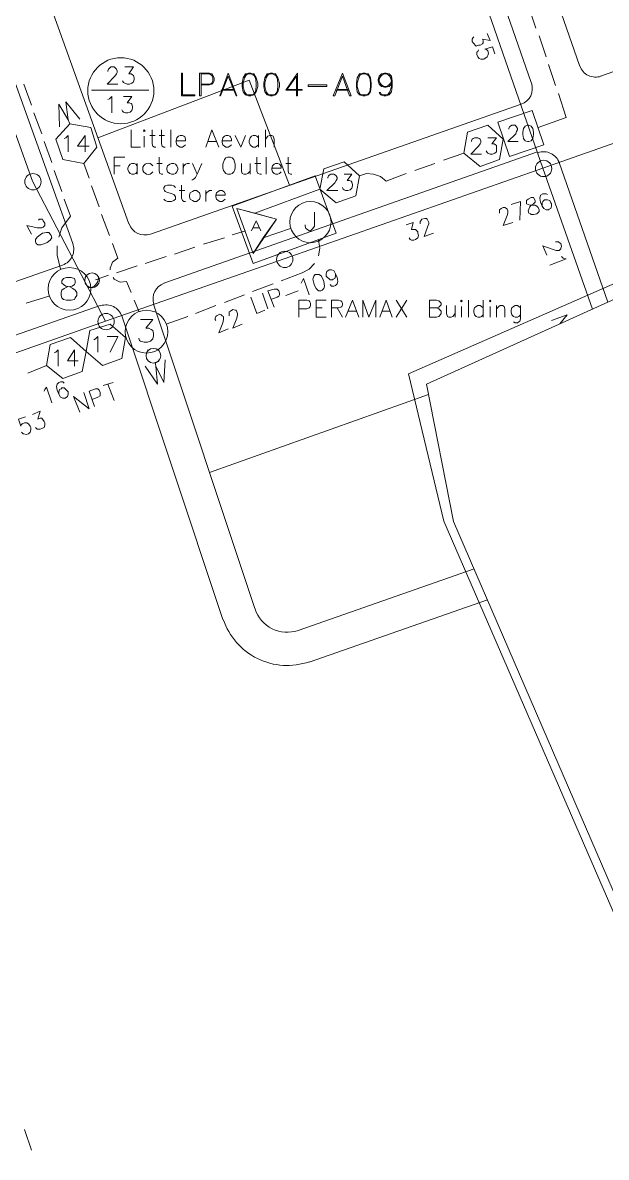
# Model space of a CAD drawing. Header units: millimetres. Extents: x 3.6 to 37.8, y 0.6 to 28.7.
# Drawn here: x 27.96 to 31.09, y 14.52 to 20.6 of the extents above; entities that cross this region are included whole.
import ezdxf

# ---------------------------------------------------------------- set-up
doc = ezdxf.new("R2010")
doc.units = ezdxf.units.MM
for name, color, linetype, true_color in [('PDF_Batangas$Geomap$Actives-Amplifier', 92, 'Continuous', 0x00b800), ('PDF_Batangas$Geomap$Cable-565', 23, 'Continuous', 0xdd8a6e), ('PDF_Batangas$Geomap$LOTS', 254, 'Continuous', 0xdcdcdc), ('PDF_Batangas$Geomap$ROAD', 8, 'Continuous', 0x808080), ('PDF_Batangas$Geomap$SDU', 157, 'Continuous', 0x396472), ('PDF_Batangas$Geomap$Symbols-EndOfLine', 15, 'Continuous', 0x954a4a)]:
    doc.layers.add(name, color=color, linetype=linetype, true_color=true_color)
for name, color, linetype in [('PDF_Batangas$Geomap$BOUNDARY-NODE', 3, 'Continuous'), ('PDF_Batangas$Geomap$Passives-Highleg', 7, 'Continuous'), ('PDF_Batangas$Geomap$Passives-Splt2way', 7, 'Continuous'), ('PDF_Batangas$Geomap$Passives-TapOffs', 7, 'Continuous'), ('PDF_Batangas$Geomap$POLE', 7, 'Continuous'), ('PDF_Batangas$Geomap$STRAND', 7, 'Continuous'), ('PDF_Batangas$Geomap$Symbols-Terminator', 7, 'Continuous'), ('PDF_FRAME-TB', 7, 'Continuous')]:
    doc.layers.add(name, color=color, linetype=linetype)

msp = doc.modelspace()

# ---------------------------------------------------------------- linework, layer by layer
at = {"layer": 'PDF_Batangas$Geomap$Actives-Amplifier', "lineweight": 13}
for points in [[(28.8081, 20.3313), (28.8123, 20.3313), (28.8123, 20.2146), (28.879, 20.2146), (28.879, 20.2104), (28.8081, 20.2104)], [(29.0582, 20.3313), (29.104, 20.2104), (29.0998, 20.2104), (29.0582, 20.3146), (29.0165, 20.2104), (29.0123, 20.2104)], [(29.1665, 20.3313), (29.179, 20.3313), (29.1957, 20.3271), (29.2082, 20.3063), (29.2165, 20.2771), (29.2165, 20.2604), (29.2082, 20.2313), (29.1957, 20.2146), (29.179, 20.2104), (29.1665, 20.2104), (29.1499, 20.2146), (29.1374, 20.2313), (29.1332, 20.2604), (29.1332, 20.2771), (29.1374, 20.3063), (29.1499, 20.3271)], [(29.2832, 20.3313), (29.2957, 20.3313), (29.3124, 20.3271), (29.3249, 20.3063), (29.3332, 20.2771), (29.3332, 20.2604), (29.3249, 20.2313), (29.3124, 20.2146), (29.2957, 20.2104), (29.2832, 20.2104), (29.2665, 20.2146), (29.254, 20.2313), (29.2499, 20.2604), (29.2499, 20.2771), (29.254, 20.3063), (29.2665, 20.3271)], [(29.6708, 20.3313), (29.7166, 20.2104), (29.7083, 20.2104), (29.6708, 20.3146), (29.6291, 20.2104), (29.6208, 20.2104)], [(29.7791, 20.3313), (29.7916, 20.3313), (29.8083, 20.3271), (29.8208, 20.3063), (29.825, 20.2771), (29.825, 20.2604), (29.8208, 20.2313), (29.8083, 20.2146), (29.7916, 20.2104), (29.7791, 20.2104), (29.7625, 20.2146), (29.75, 20.2313), (29.7458, 20.2604), (29.7458, 20.2771), (29.75, 20.3063), (29.7625, 20.3271)], [(29.4874, 20.2604), (29.4874, 20.2688), (29.5874, 20.2688), (29.5874, 20.2604)], [(29.079, 19.6187), (29.5249, 19.7812), (29.6374, 19.4728), (29.1915, 19.3103)], [(29.2457, 19.4478), (29.3916, 19.4978), (29.2457, 19.4478), (29.1915, 19.3644), (29.104, 19.6061), (29.1999, 19.5811), (29.5499, 19.7103), (29.1999, 19.5811), (29.3166, 19.5478)], [(29.104, 19.6061), (29.3166, 19.5478), (29.1915, 19.3644)]]:
    msp.add_lwpolyline(points, close=True, dxfattribs=at)
for points in [[(28.9123, 20.2729), (28.9582, 20.2729), (28.9707, 20.2771), (28.9748, 20.2896), (28.9748, 20.3063), (28.9707, 20.3188), (28.9582, 20.3271), (28.9123, 20.3271), (28.9123, 20.2104), (28.904, 20.2104), (28.904, 20.3313), (28.9582, 20.3313), (28.9707, 20.3271), (28.9748, 20.3188), (28.9832, 20.3063), (28.9832, 20.2896), (28.9748, 20.2771), (28.9707, 20.2729), (28.9582, 20.2688), (28.9123, 20.2688)], [(29.1582, 20.2146), (29.1457, 20.2313), (29.1374, 20.2604), (29.1374, 20.2771), (29.1457, 20.3063), (29.1582, 20.3271)], [(29.1499, 20.3188), (29.1665, 20.3271), (29.179, 20.3271), (29.1957, 20.3188)], [(29.1915, 20.3271), (29.204, 20.3063), (29.2082, 20.2771), (29.2082, 20.2604), (29.204, 20.2313), (29.1915, 20.2146)], [(29.2749, 20.2146), (29.2624, 20.2313), (29.254, 20.2604), (29.254, 20.2771), (29.2624, 20.3063), (29.2749, 20.3271)], [(29.2665, 20.3188), (29.2832, 20.3271), (29.2957, 20.3271), (29.3124, 20.3188)], [(29.3082, 20.3271), (29.3207, 20.3063), (29.3249, 20.2771), (29.3249, 20.2604), (29.3207, 20.2313), (29.3082, 20.2146)], [(29.3707, 20.2438), (29.4541, 20.2438), (29.4541, 20.2396), (29.3666, 20.2396), (29.4291, 20.3313), (29.4291, 20.2104), (29.4249, 20.2104), (29.4249, 20.3146), (29.3707, 20.2396)], [(29.7666, 20.2146), (29.7583, 20.2313), (29.75, 20.2604), (29.75, 20.2771), (29.7583, 20.3063), (29.7666, 20.3271)], [(29.7625, 20.3188), (29.7791, 20.3271), (29.7916, 20.3271), (29.8083, 20.3188)], [(29.8041, 20.3271), (29.8166, 20.3063), (29.8208, 20.2771), (29.8208, 20.2604), (29.8166, 20.2313), (29.8041, 20.2146)], [(29.9333, 20.2729), (29.9208, 20.2604), (29.9042, 20.2563), (29.8958, 20.2563), (29.8792, 20.2604), (29.8667, 20.2729), (29.8625, 20.2896), (29.8625, 20.2979), (29.8667, 20.3146), (29.8792, 20.3271), (29.8958, 20.3313), (29.9042, 20.3313), (29.9208, 20.3271), (29.9333, 20.3146), (29.9375, 20.2896), (29.9375, 20.2604), (29.9333, 20.2313), (29.9208, 20.2146), (29.9042, 20.2104), (29.8917, 20.2104), (29.875, 20.2146), (29.8667, 20.2271), (29.875, 20.2271), (29.8792, 20.2146)], [(29.8917, 20.2604), (29.875, 20.2729), (29.8667, 20.2896), (29.8667, 20.2979), (29.875, 20.3146), (29.8917, 20.3271)], [(29.8667, 20.3021), (29.8792, 20.3188), (29.8958, 20.3271), (29.9042, 20.3271), (29.9208, 20.3188), (29.9333, 20.3021)], [(29.9083, 20.3271), (29.925, 20.3146), (29.9333, 20.2896)], [(29.9333, 20.2854), (29.9208, 20.2688), (29.9042, 20.2604), (29.8958, 20.2604), (29.8792, 20.2688), (29.8667, 20.2854)], [(29.9125, 20.2146), (29.925, 20.2313), (29.9333, 20.2604), (29.9333, 20.2896), (29.925, 20.2729), (29.9083, 20.2604)], [(29.0915, 20.2396), (29.0207, 20.2396)], [(29.0873, 20.2438), (29.029, 20.2438)], [(29.1957, 20.2188), (29.179, 20.2146), (29.1665, 20.2146), (29.1499, 20.2188)], [(29.3124, 20.2188), (29.2957, 20.2146), (29.2832, 20.2146), (29.2665, 20.2188)], [(29.7041, 20.2396), (29.6333, 20.2396)], [(29.7, 20.2438), (29.6416, 20.2438)], [(29.8083, 20.2188), (29.7916, 20.2146), (29.7791, 20.2146), (29.7625, 20.2188)], [(29.9208, 20.2188), (29.9042, 20.2146), (29.8917, 20.2146), (29.875, 20.2188)], [(29.1832, 19.4853), (29.2082, 19.5395), (29.2332, 19.4853)], [(29.5208, 19.5853), (29.5208, 19.5103), (29.5124, 19.4978), (29.4999, 19.4853), (29.4916, 19.4853), (29.4833, 19.4936), (29.4749, 19.4978), (29.4707, 19.5103), (29.4707, 19.5186)], [(29.2249, 19.502), (29.1915, 19.502)]]:
    msp.add_lwpolyline(points, dxfattribs=at)
msp.add_circle((29.499, 19.5328), 0.1104, dxfattribs=at)
at = {"layer": 'PDF_Batangas$Geomap$BOUNDARY-NODE', "lineweight": 0}
msp.add_lwpolyline([(16.5246, 24.3841), (26.7411, 28.4328), (28.6664, 23.1193), (30.571, 23.8694), (32.0671, 19.6145), (30.025, 18.7185), (30.2146, 17.9288), (34.6967, 7.5935), (33.2319, 6.1433), (34.0758, 3.3657), (30.9523, 2.3301), (27.237, 7.9457), (12.4385, 6.5808), (10.3402, 10.2649), (8.817, 10.1232)], dxfattribs=at)
at = {"layer": 'PDF_Batangas$Geomap$Cable-565', "lineweight": 13}
for points in [[(30.671, 20.6855), (30.7085, 20.573)], [(30.7251, 20.5313), (30.7627, 20.4188)], [(30.7752, 20.3771), (30.8127, 20.2646)], [(27.9621, 20.2729), (28.0038, 20.1604)], [(30.8293, 20.2229), (30.871, 20.0937), (30.721, 20.0396)], [(28.0163, 20.1187), (28.058, 20.0062)], [(28.0705, 19.9645), (28.1122, 19.852)], [(30.3209, 19.902), (30.2126, 19.8645)], [(28.283, 19.8479), (28.3122, 19.7687)], [(30.1667, 19.8479), (30.0584, 19.8104)], [(28.1247, 19.8104), (28.1663, 19.6978)], [(30.0125, 19.7937), (29.9042, 19.752), (29.875, 19.777), (29.8375, 19.7895), (29.8, 19.7937), (29.7625, 19.7812)], [(28.3247, 19.727), (28.3664, 19.6145)], [(28.1497, 19.452), (28.1663, 19.502), (28.2122, 19.5645), (28.1788, 19.6562)], [(28.3789, 19.5728), (28.4206, 19.4603)], [(29.1499, 19.4853), (29.079, 19.4645)], [(28.4247, 19.2769), (28.4247, 19.2853), (28.4372, 19.3186), (28.4664, 19.3394), (28.4372, 19.4186)], [(29.0373, 19.4478), (28.9248, 19.4144)], [(29.5416, 19.4353), (29.5499, 19.3936), (29.5416, 19.3519)], [(28.158, 19.2811), (28.1413, 19.3561), (28.1413, 19.4061)], [(28.879, 19.3978), (28.7706, 19.3603)], [(28.5706, 19.2978), (28.4581, 19.2603)], [(28.7248, 19.3478), (28.6123, 19.3103)], [(29.5208, 19.3103), (29.4916, 19.2811), (29.4541, 19.2603), (29.3416, 19.2186)], [(28.4164, 19.2478), (28.3455, 19.2227)], [(28.4414, 19.2352), (28.4456, 19.2269), (28.4789, 19.2102), (28.5122, 19.2144), (28.5372, 19.1561)], [(29.1874, 19.1602), (29.2999, 19.2019)], [(28.0955, 19.1352), (27.9746, 19.0977)], [(28.5539, 19.1144), (28.5789, 19.056)], [(29.0373, 19.1019), (29.1457, 19.1436)], [(28.8831, 19.0435), (28.9915, 19.0852)], [(28.7248, 18.9852), (28.8415, 19.0269)], [(27.983, 18.7227), (28.083, 18.7643)], [(27.9663, 14.6677), (28.0038, 14.5552)]]:
    msp.add_lwpolyline(points, dxfattribs=at)
at = {"layer": 'PDF_Batangas$Geomap$LOTS', "lineweight": 0}
for points in [[(28.358, 19.9854), (29.1707, 20.2938), (29.3874, 19.7312)], [(30.132, 18.6081), (28.9582, 18.1892)]]:
    msp.add_lwpolyline(points, dxfattribs=at)
at = {"layer": 'PDF_Batangas$Geomap$Passives-Highleg', "lineweight": 9}
for points in [[(28.3497, 19.1894), (28.3539, 19.1936)], [(28.6248, 18.8435), (28.6289, 18.8477)], [(28.6331, 18.8477), (28.6248, 18.8435)]]:
    msp.add_lwpolyline(points, close=True, dxfattribs=at)
for points in [[(28.6873, 18.7935), (28.6831, 18.7852)], [(28.6873, 18.7893), (28.6831, 18.7893)]]:
    msp.add_lwpolyline(points, dxfattribs=at)
for centre in [(28.3279, 19.2203), (28.6571, 18.816)]:
    msp.add_circle(centre, 0.0396, dxfattribs=at)
msp.add_arc((28.3101, 19.2332), 0.0521, 267.70939, 2.29061, dxfattribs=at)
at = {"layer": 'PDF_Batangas$Geomap$Passives-Splt2way', "lineweight": 9}
msp.add_lwpolyline([(28.1913, 19.2352), (28.2164, 19.2352), (28.233, 19.2311), (28.2372, 19.2186), (28.2372, 19.2061), (28.233, 19.1977), (28.2205, 19.1894), (28.1955, 19.1852), (28.1788, 19.1769), (28.1663, 19.1686), (28.1622, 19.1561), (28.1622, 19.1394), (28.1663, 19.1269), (28.1747, 19.1186), (28.1913, 19.1144), (28.2164, 19.1144), (28.233, 19.1186), (28.2372, 19.1269), (28.2455, 19.1394), (28.2455, 19.1561), (28.2372, 19.1686), (28.2247, 19.1769), (28.208, 19.1852), (28.1872, 19.1894), (28.1747, 19.1977), (28.1663, 19.2061), (28.1663, 19.2186), (28.1747, 19.2311)], close=True, dxfattribs=at)
msp.add_lwpolyline([(28.5873, 19.0102), (28.6539, 19.0102), (28.6164, 18.9644), (28.6331, 18.9644), (28.6456, 18.956), (28.6539, 18.9519), (28.6581, 18.9352), (28.6581, 18.9227), (28.6539, 18.906), (28.6414, 18.8935), (28.6248, 18.8894), (28.6081, 18.8894), (28.5873, 18.8935), (28.5831, 18.8977), (28.5789, 18.9102)], dxfattribs=at)
for centre in [(28.207, 19.1744), (28.6196, 18.9452)]:
    msp.add_circle(centre, 0.1146, dxfattribs=at)
at = {"layer": 'PDF_Batangas$Geomap$Passives-TapOffs', "lineweight": 9}
for points in [[(30.5043, 20.0687), (30.6876, 20.1312), (30.7502, 19.9479), (30.5668, 19.8854)], [(28.133, 19.9771), (28.208, 20.0604), (28.3205, 20.0396), (28.3539, 19.9354), (28.283, 19.8479), (28.1705, 19.8687)], [(30.4084, 19.8312), (30.3209, 19.902), (30.3417, 20.0146), (30.4501, 20.0521), (30.5334, 19.9771), (30.5126, 19.8687)], [(30.6626, 20.0521), (30.671, 20.0521), (30.6835, 20.0479), (30.6918, 20.0354), (30.696, 20.0146), (30.696, 20.0021), (30.6918, 19.9812), (30.6835, 19.9687), (30.671, 19.9645), (30.6626, 19.9645), (30.6501, 19.9687), (30.6418, 19.9812), (30.6376, 20.0021), (30.6376, 20.0146), (30.6418, 20.0354), (30.6501, 20.0479)], [(29.6374, 19.6353), (29.5499, 19.7103), (29.5708, 19.8187), (29.6791, 19.8562), (29.7625, 19.7812), (29.7416, 19.6728)], [(28.3831, 18.7643), (28.2955, 18.8393), (28.3164, 18.9519), (28.4247, 18.9852), (28.5081, 18.9144), (28.4872, 18.8018)], [(28.1705, 18.6935), (28.083, 18.7643), (28.1038, 18.8768), (28.2122, 18.9144), (28.2955, 18.8393), (28.2747, 18.731)]]:
    msp.add_lwpolyline(points, close=True, dxfattribs=at)
for points in [[(30.5626, 20.0312), (30.5626, 20.0354), (30.5668, 20.0437), (30.571, 20.0479), (30.5793, 20.0521), (30.596, 20.0521), (30.6043, 20.0437), (30.6085, 20.0354), (30.6085, 20.0271), (30.6043, 20.0187), (30.6001, 20.0062), (30.5584, 19.9645), (30.6126, 19.9645)], [(28.1788, 19.9812), (28.1872, 19.9854), (28.1997, 19.9979), (28.1997, 19.9104)], [(28.3122, 19.9395), (28.2497, 19.9395), (28.2914, 19.9979), (28.2914, 19.9104)], [(30.3626, 19.9645), (30.3626, 19.9687), (30.3667, 19.9771), (30.3709, 19.9812), (30.3792, 19.9854), (30.3959, 19.9854), (30.4043, 19.9812), (30.4084, 19.9771), (30.4126, 19.9687), (30.4126, 19.9604), (30.4084, 19.952), (30.4001, 19.9395), (30.3584, 19.8979), (30.4168, 19.8979)], [(30.4501, 19.9854), (30.4959, 19.9854), (30.4709, 19.952), (30.4834, 19.952), (30.4918, 19.9479), (30.4959, 19.9437), (30.4959, 19.9104), (30.4876, 19.902), (30.4751, 19.8979), (30.4626, 19.8979), (30.4501, 19.902), (30.4459, 19.9062), (30.4418, 19.9145)], [(29.5916, 19.7687), (29.5916, 19.7728), (29.5958, 19.7812), (29.5999, 19.7853), (29.6083, 19.7895), (29.6249, 19.7895), (29.6333, 19.7853), (29.6374, 19.7812), (29.6416, 19.7728), (29.6416, 19.7645), (29.6374, 19.7562), (29.6291, 19.7437), (29.5874, 19.702), (29.6458, 19.702)], [(29.6791, 19.7895), (29.7208, 19.7895), (29.6958, 19.7562), (29.7083, 19.7562), (29.7166, 19.752), (29.7208, 19.7478), (29.725, 19.7353), (29.725, 19.727), (29.7208, 19.7145), (29.7125, 19.7062), (29.7, 19.702), (29.6875, 19.702), (29.6791, 19.7062), (29.675, 19.7103), (29.6708, 19.7187)], [(28.3372, 18.9019), (28.3455, 18.906), (28.358, 18.9185), (28.358, 18.8352)], [(28.4081, 18.9185), (28.4664, 18.9185), (28.4247, 18.8352)], [(28.1247, 18.831), (28.133, 18.8352), (28.1455, 18.8477), (28.1455, 18.7602)], [(28.2539, 18.7893), (28.1955, 18.7893), (28.233, 18.8477), (28.233, 18.7602)]]:
    msp.add_lwpolyline(points, dxfattribs=at)
at = {"layer": 'PDF_Batangas$Geomap$POLE', "lineweight": 0}
for points in [[(30.6668, 19.6562), (30.6835, 19.6645), (30.696, 19.6645), (30.7043, 19.6478), (30.7043, 19.6395), (30.696, 19.6312), (30.6835, 19.6228), (30.6751, 19.6145), (30.671, 19.602), (30.6668, 19.5936), (30.671, 19.5811), (30.6793, 19.577), (30.6835, 19.5728), (30.696, 19.5728), (30.7126, 19.577), (30.7251, 19.5895), (30.7251, 19.5978), (30.721, 19.6103), (30.7126, 19.6187), (30.7043, 19.6228), (30.6751, 19.6228), (30.6585, 19.6312), (30.6585, 19.6478)], [(30.7418, 19.6353), (30.746, 19.6437), (30.7543, 19.652), (30.771, 19.652), (30.7835, 19.6478), (30.7877, 19.6353), (30.7918, 19.6312), (30.7918, 19.6187), (30.7877, 19.6061), (30.7793, 19.602), (30.7752, 19.5978), (30.7627, 19.5978), (30.7502, 19.6061), (30.7418, 19.6187)], [(29.5249, 19.2519), (29.5458, 19.2519), (29.5583, 19.2436), (29.5666, 19.2227), (29.5708, 19.2144), (29.5749, 19.1894), (29.5708, 19.1769), (29.5624, 19.1686), (29.5541, 19.1644), (29.5416, 19.1644), (29.5291, 19.1769), (29.5208, 19.1936), (29.5166, 19.2061), (29.5124, 19.2269), (29.5166, 19.2436)], [(29.6333, 19.2436), (29.6291, 19.2311), (29.6208, 19.2269), (29.6166, 19.2227), (29.6041, 19.2227), (29.5833, 19.2436), (29.5833, 19.2561), (29.5874, 19.2686), (29.5999, 19.2769), (29.6124, 19.2769), (29.6249, 19.2728), (29.6333, 19.2561)]]:
    msp.add_lwpolyline(points, close=True, dxfattribs=at)
for points in [[(30.7418, 19.6187), (30.7335, 19.6395), (30.7293, 19.6603), (30.7335, 19.677), (30.746, 19.6853), (30.7627, 19.6853), (30.771, 19.6812)], [(30.5126, 19.5811), (30.5126, 19.5978), (30.5209, 19.6061), (30.5334, 19.6103), (30.5418, 19.6103), (30.5501, 19.6061), (30.5543, 19.602), (30.5584, 19.5936), (30.5584, 19.5811), (30.5543, 19.5686), (30.5334, 19.5145), (30.5835, 19.5311)], [(30.5751, 19.627), (30.6251, 19.6437), (30.621, 19.5436)], [(29.4499, 19.2061), (29.4624, 19.2311), (29.4916, 19.1436)], [(29.6333, 19.2561), (29.6416, 19.2352), (29.6458, 19.2144), (29.6416, 19.2019), (29.6333, 19.1936), (29.6249, 19.1894), (29.6124, 19.1894), (29.6041, 19.1977)], [(29.3041, 19.0769), (29.2707, 19.1644), (29.3041, 19.1727), (29.3207, 19.1727), (29.3291, 19.1644), (29.3332, 19.1519), (29.3332, 19.1436), (29.3291, 19.1352), (29.3207, 19.1311), (29.2874, 19.1186)], [(29.254, 19.0602), (29.2124, 19.0435), (29.179, 19.1311)], [(29.2415, 19.1519), (29.2707, 19.0686)], [(29.4332, 19.1644), (29.3666, 19.1394)], [(30.7918, 19.006), (30.8752, 19.0352), (30.8372, 18.9878)], [(28.2622, 18.5143), (28.2289, 18.5976), (28.3122, 18.531), (28.283, 18.6185)], [(28.3414, 18.5435), (28.3122, 18.6268), (28.3455, 18.6393), (28.358, 18.6393), (28.3664, 18.631), (28.3705, 18.6185), (28.3705, 18.6018), (28.358, 18.5935), (28.3289, 18.581)], [(28.4414, 18.6726), (28.3872, 18.656)], [(28.4456, 18.5768), (28.4122, 18.6643)], [(28.008, 18.5018), (28.0497, 18.5184), (28.0372, 18.4768), (28.0497, 18.4809), (28.058, 18.4809), (28.0622, 18.4768), (28.0705, 18.4643), (28.0747, 18.4559), (28.0747, 18.4434), (28.0705, 18.4309), (28.058, 18.4268), (28.0497, 18.4226), (28.033, 18.4226), (28.0247, 18.4309)], [(27.9496, 18.4059), (27.958, 18.3976), (27.9621, 18.3976), (27.9746, 18.3934), (27.9871, 18.3976), (27.9955, 18.4059), (27.9996, 18.4184), (27.9996, 18.4309), (27.9955, 18.4393), (27.9871, 18.4518), (27.9788, 18.4559), (27.9663, 18.4559), (27.9538, 18.4518), (27.9455, 18.4434), (27.9455, 18.4393), (27.933, 18.4768), (27.9705, 18.4893)]]:
    msp.add_lwpolyline(points, dxfattribs=at)
for centre in [(30.7492, 19.8204), (28.0111, 19.7496), (29.3614, 19.3328), (28.4029, 18.9994)]:
    msp.add_circle(centre, 0.0438, dxfattribs=at)
at = {"layer": 'PDF_Batangas$Geomap$ROAD', "lineweight": 0}
for points in [[(28.5247, 19.5228), (25.4674, 28.033)], [(29.8062, 23.6348), (30.9419, 20.373)], [(29.5511, 23.5321), (30.6835, 20.2813)], [(31.0544, 20.3146), (31.7901, 20.5731)], [(28.7123, 19.2061), (30.7168, 19.9104)], [(30.8335, 19.852), (31.0933, 19.1034)], [(28.3705, 19.0852), (26.6452, 18.4809)], [(29.1999, 17.4599), (28.6581, 19.0936)], [(29.029, 17.4016), (28.4872, 19.031)], [(30.4482, 17.507), (29.4916, 17.1724)]]:
    msp.add_lwpolyline(points, dxfattribs=at)
for points in [[(23.3821, 17.6266), (28.17, 19.3024, 0.416434), (28.2247, 19.4186), (26.5535, 24.0736)], [(30.6838, 20.2791, -0.413568), (30.6293, 20.1646), (28.6414, 19.4686, -0.411997), (28.5269, 19.5234)], [(30.3763, 17.6731), (29.4332, 17.3432, -0.418291), (29.2019, 17.4585)]]:
    msp.add_lwpolyline(points, format="xyb", dxfattribs=at)
for centre, radius, start, end in [((31.0285, 20.3997), 0.0896, 199.19307, 289.31946), ((30.7492, 19.8204), 0.0896, 19.19307, 109.31946), ((28.7446, 19.1203), 0.0896, 109.3195, 198.39657), ((28.4029, 18.9994), 0.0896, 18.39665, 109.31941), ((29.3739, 17.5157), 0.3605, 198.3966, 289.19312)]:
    msp.add_arc(centre, radius, start, end, dxfattribs=at)
at = {"layer": 'PDF_Batangas$Geomap$SDU', "lineweight": 0}
for points in [[(28.5873, 19.9354), (28.5372, 19.9354), (28.5372, 20.0271)], [(28.6706, 19.9354), (28.6623, 19.9354), (28.6539, 19.9395), (28.6498, 19.952), (28.6498, 20.0271)], [(28.7206, 19.9354), (28.7123, 19.9354), (28.7039, 19.9395), (28.6998, 19.952), (28.6998, 20.0271)], [(28.7498, 19.9354), (28.7498, 20.0271)], [(28.9373, 19.9354), (28.9707, 20.0271), (29.0082, 19.9354)], [(29.2582, 19.9354), (29.2582, 20.0271)], [(28.6081, 19.9354), (28.6081, 19.9937)], [(28.6664, 19.9979), (28.6373, 19.9979)], [(28.7164, 19.9979), (28.6873, 19.9979)], [(28.829, 19.9479), (28.8206, 19.9395), (28.8123, 19.9354), (28.7998, 19.9354), (28.7915, 19.9395), (28.7831, 19.9479), (28.779, 19.9604), (28.779, 19.9687), (28.7831, 19.9854), (28.7915, 19.9937), (28.7998, 19.9979), (28.8123, 19.9979), (28.8206, 19.9937), (28.8248, 19.9896), (28.829, 19.9771), (28.829, 19.9687), (28.779, 19.9687)], [(28.9957, 19.9645), (28.9498, 19.9645)], [(29.0748, 19.9479), (29.0665, 19.9395), (29.0582, 19.9354), (29.0457, 19.9354), (29.0373, 19.9395), (29.029, 19.9479), (29.0248, 19.9604), (29.0248, 19.9687), (29.029, 19.9854), (29.0373, 19.9937), (29.0457, 19.9979), (29.0582, 19.9979), (29.0665, 19.9937), (29.0707, 19.9896), (29.0748, 19.9771), (29.0748, 19.9687), (29.0248, 19.9687)], [(29.1499, 19.9979), (29.1249, 19.9354), (29.0957, 19.9979)], [(29.2207, 19.9479), (29.2124, 19.9395), (29.204, 19.9354), (29.1915, 19.9354), (29.1832, 19.9395), (29.1749, 19.9479), (29.1707, 19.9604), (29.1707, 19.9687), (29.1749, 19.9854), (29.1832, 19.9937), (29.1915, 19.9979), (29.204, 19.9979), (29.2124, 19.9937), (29.2207, 19.9854)], [(29.2207, 19.9354), (29.2207, 19.9979)], [(29.2582, 19.9771), (29.2707, 19.9937), (29.279, 19.9979), (29.2915, 19.9979), (29.2999, 19.9937), (29.3041, 19.9771), (29.3041, 19.9354)], [(28.4456, 19.7895), (28.4456, 19.8812), (28.5039, 19.8812)], [(28.4789, 19.8354), (28.4456, 19.8354)], [(28.5706, 19.802), (28.5622, 19.7937), (28.5539, 19.7895), (28.5414, 19.7895), (28.5331, 19.7937), (28.5247, 19.802), (28.5206, 19.8145), (28.5206, 19.8229), (28.5247, 19.8354), (28.5331, 19.8437), (28.5414, 19.8479), (28.5539, 19.8479), (28.5622, 19.8437), (28.5706, 19.8354)], [(28.5706, 19.7895), (28.5706, 19.8479)], [(28.7039, 19.8479), (28.6748, 19.8479)], [(28.7081, 19.7895), (28.6998, 19.7895), (28.6914, 19.7937), (28.6873, 19.8062), (28.6873, 19.8812)], [(28.8165, 19.7895), (28.8165, 19.8479)], [(28.8165, 19.8229), (28.8206, 19.8354), (28.829, 19.8437), (28.8373, 19.8479), (28.8498, 19.8479)], [(28.9165, 19.8479), (28.8915, 19.7895), (28.8665, 19.8479)], [(29.1749, 19.8062), (29.1624, 19.7937), (29.154, 19.7895), (29.1415, 19.7895), (29.1332, 19.7937), (29.129, 19.8062), (29.129, 19.8479)], [(29.1749, 19.7895), (29.1749, 19.8479)], [(29.2332, 19.8479), (29.1999, 19.8479)], [(29.2374, 19.7895), (29.229, 19.7895), (29.2165, 19.7937), (29.2124, 19.8062), (29.2124, 19.8812)], [(29.2624, 19.7895), (29.2624, 19.8812)], [(29.3416, 19.802), (29.3332, 19.7937), (29.3249, 19.7895), (29.3124, 19.7895), (29.3041, 19.7937), (29.2957, 19.802), (29.2915, 19.8145), (29.2915, 19.8229), (29.2957, 19.8354), (29.3041, 19.8437), (29.3124, 19.8479), (29.3249, 19.8479), (29.3332, 19.8437), (29.3374, 19.8395), (29.3416, 19.8312), (29.3416, 19.8229), (29.2915, 19.8229)], [(29.3957, 19.8479), (29.3666, 19.8479)], [(29.3999, 19.7895), (29.3916, 19.7895), (29.3832, 19.7937), (29.3791, 19.8062), (29.3791, 19.8812)], [(28.8915, 19.7895), (28.8831, 19.7728), (28.8748, 19.7645), (28.8665, 19.7603), (28.8623, 19.7603)], [(28.7123, 19.6562), (28.7206, 19.6478), (28.7331, 19.6437), (28.754, 19.6437), (28.7665, 19.6478), (28.7748, 19.6562), (28.7748, 19.6687), (28.7706, 19.677), (28.7665, 19.6812), (28.7581, 19.6853), (28.7289, 19.6937), (28.7206, 19.6978), (28.7164, 19.702), (28.7123, 19.7103), (28.7123, 19.7187), (28.7206, 19.727), (28.7331, 19.7312), (28.754, 19.7312), (28.7665, 19.727), (28.7748, 19.7187)], [(28.829, 19.6437), (28.8206, 19.6437), (28.8123, 19.6478), (28.8081, 19.6603), (28.8081, 19.7312)], [(28.8248, 19.702), (28.7956, 19.702)], [(28.9373, 19.6437), (28.9373, 19.702)], [(28.9373, 19.677), (28.9415, 19.6895), (28.9498, 19.6978), (28.9582, 19.702), (28.9707, 19.702)], [(29.0415, 19.6562), (29.0332, 19.6478), (29.0248, 19.6437), (29.0123, 19.6437), (29.004, 19.6478), (28.9957, 19.6562), (28.9915, 19.6687), (28.9915, 19.677), (28.9957, 19.6895), (29.004, 19.6978), (29.0123, 19.702), (29.0248, 19.702), (29.0332, 19.6978), (29.0373, 19.6937), (29.0415, 19.6853), (29.0415, 19.677), (28.9915, 19.677)], [(29.4374, 19.0227), (29.4374, 19.1144), (29.4791, 19.1144), (29.4916, 19.1102), (29.4958, 19.1061), (29.4999, 19.0977), (29.4999, 19.0852), (29.4958, 19.0769), (29.4916, 19.0727), (29.4791, 19.0686), (29.4374, 19.0686)], [(29.5833, 19.0227), (29.5291, 19.0227), (29.5291, 19.1144), (29.5833, 19.1144)], [(29.6124, 19.0227), (29.6124, 19.1144), (29.6499, 19.1144), (29.6625, 19.1102), (29.6666, 19.1061), (29.6708, 19.0977), (29.6708, 19.0894), (29.6666, 19.0811), (29.6625, 19.0769), (29.6499, 19.0727), (29.6124, 19.0727)], [(29.6875, 19.0227), (29.725, 19.1144), (29.7583, 19.0227)], [(29.7791, 19.0227), (29.7791, 19.1144), (29.8125, 19.0227), (29.85, 19.1144), (29.85, 19.0227)], [(29.8708, 19.0227), (29.9042, 19.1144), (29.9375, 19.0227)], [(30.0167, 19.0227), (29.9583, 19.1144)], [(29.9583, 19.0227), (30.0167, 19.1144)], [(30.175, 19.0727), (30.1875, 19.0686), (30.2, 19.056), (30.2, 19.0435), (30.1917, 19.031), (30.1875, 19.0269), (30.175, 19.0227), (30.1375, 19.0227), (30.1375, 19.1144), (30.175, 19.1144), (30.1875, 19.1102), (30.2, 19.0977), (30.2, 19.0894), (30.1875, 19.0769), (30.175, 19.0727), (30.1375, 19.0727)], [(30.3459, 19.0227), (30.3459, 19.1144)], [(30.4251, 19.0227), (30.4251, 19.1144)], [(29.5624, 19.0727), (29.5291, 19.0727)], [(29.6708, 19.0227), (29.6416, 19.0727)], [(29.7458, 19.056), (29.7, 19.056)], [(29.925, 19.056), (29.8833, 19.056)], [(30.2751, 19.0435), (30.2626, 19.0269), (30.2542, 19.0227), (30.2417, 19.0227), (30.2334, 19.0269), (30.2292, 19.0435), (30.2292, 19.0852)], [(30.2751, 19.0227), (30.2751, 19.0852)], [(30.3084, 19.0227), (30.3084, 19.0811)], [(30.4251, 19.0352), (30.4168, 19.0269), (30.4084, 19.0227), (30.3959, 19.0227), (30.3876, 19.0269), (30.3792, 19.0352), (30.3751, 19.0519), (30.3751, 19.0602), (30.3792, 19.0727), (30.3876, 19.0811), (30.3959, 19.0852), (30.4084, 19.0852), (30.4168, 19.0811), (30.4251, 19.0727)], [(30.4626, 19.0227), (30.4626, 19.0811)], [(30.4959, 19.0227), (30.4959, 19.0852)], [(30.4959, 19.0686), (30.5084, 19.0811), (30.5168, 19.0852), (30.5293, 19.0852), (30.5376, 19.0811), (30.5418, 19.0686), (30.5418, 19.0227)], [(30.6251, 19.0352), (30.6168, 19.0269), (30.6085, 19.0227), (30.596, 19.0227), (30.5876, 19.0269), (30.5793, 19.0352), (30.5751, 19.0519), (30.5751, 19.0602), (30.5793, 19.0727), (30.5876, 19.0811), (30.596, 19.0852), (30.6085, 19.0852), (30.6168, 19.0811), (30.6251, 19.0727)], [(30.6251, 19.0852), (30.6251, 19.0144), (30.621, 19.0019), (30.6168, 18.9977), (30.6085, 18.9935), (30.596, 18.9935), (30.5876, 18.9977)]]:
    msp.add_lwpolyline(points, dxfattribs=at)
for points in [[(28.6039, 20.0229), (28.6081, 20.0271), (28.6123, 20.0229), (28.6081, 20.0187)], [(28.754, 19.8479), (28.7665, 19.8479), (28.7748, 19.8437), (28.7831, 19.8354), (28.7873, 19.8229), (28.7873, 19.8145), (28.7831, 19.802), (28.7748, 19.7937), (28.7665, 19.7895), (28.754, 19.7895), (28.7456, 19.7937), (28.7331, 19.802), (28.7289, 19.8145), (28.7289, 19.8229), (28.7331, 19.8354), (28.7456, 19.8437)], [(29.054, 19.8812), (29.0707, 19.8812), (29.079, 19.877), (29.0873, 19.8687), (29.0957, 19.8437), (29.0957, 19.8229), (29.0915, 19.8104), (29.0873, 19.802), (29.079, 19.7937), (29.0707, 19.7895), (29.054, 19.7895), (29.0457, 19.7937), (29.0373, 19.802), (29.0332, 19.8104), (29.029, 19.8229), (29.029, 19.8437), (29.0373, 19.8687), (29.0457, 19.877)], [(28.8748, 19.702), (28.8873, 19.702), (28.8956, 19.6978), (28.904, 19.6895), (28.9081, 19.677), (28.9081, 19.6687), (28.904, 19.6562), (28.8956, 19.6478), (28.8873, 19.6437), (28.8748, 19.6437), (28.8665, 19.6478), (28.854, 19.6562), (28.8498, 19.6687), (28.8498, 19.677), (28.854, 19.6895), (28.8665, 19.6978)], [(30.3042, 19.1102), (30.3084, 19.1144), (30.3126, 19.1102), (30.3084, 19.1061)], [(30.4584, 19.1102), (30.4626, 19.1144), (30.4668, 19.1102), (30.4626, 19.1061)]]:
    msp.add_lwpolyline(points, close=True, dxfattribs=at)
msp.add_arc((28.6292, 19.8187), 0.0298, 34.03213, 325.96787, dxfattribs=at)
at = {"layer": 'PDF_Batangas$Geomap$STRAND', "color": 254, "lineweight": 0, "true_color": 0xdcdcdc}
for points in [[(23.1821, 23.2443), (24.2948, 23.6444), (25.6659, 23.7527), (26.3452, 24.382), (26.8994, 24.2945), (26.937, 22.7317), (27.4662, 21.2606), (28.008, 19.752), (28.3997, 19.0019)], [(29.4686, 23.4989), (29.8, 22.5484), (30.2709, 21.1856), (30.746, 19.8229), (31.0107, 19.0661)], [(31.9111, 20.2308), (30.746, 19.8229), (29.3582, 19.3353), (28.3997, 19.0019), (27.7954, 18.7893), (26.2493, 18.2476)]]:
    msp.add_lwpolyline(points, dxfattribs=at)
at = {"layer": 'PDF_Batangas$Geomap$STRAND', "lineweight": 0}
for points in [[(30.4459, 20.5438), (30.4626, 20.5063), (30.4209, 20.5146), (30.4251, 20.5063), (30.4251, 20.4938), (30.4209, 20.4896), (30.4084, 20.4813), (30.4001, 20.4813), (30.3876, 20.4771), (30.3709, 20.4938), (30.3667, 20.5021), (30.3667, 20.5146), (30.3709, 20.523), (30.3751, 20.5272)], [(30.4001, 20.4563), (30.3959, 20.448), (30.3918, 20.4438), (30.3918, 20.4313), (30.3959, 20.4188), (30.4043, 20.4105), (30.4126, 20.4063), (30.4293, 20.4063), (30.4334, 20.4105), (30.4459, 20.4188), (30.4501, 20.4271), (30.4543, 20.4396), (30.4501, 20.4521), (30.4418, 20.4605), (30.4334, 20.4605), (30.4751, 20.473), (30.4876, 20.4355)], [(28.0413, 19.5436), (28.0455, 19.5478), (28.0622, 19.5478), (28.0663, 19.5395), (28.0747, 19.527), (28.0747, 19.5145), (28.0663, 19.5061), (28.058, 19.502), (28.033, 19.502), (27.9788, 19.5145), (28.0038, 19.4686)], [(30.0125, 19.5186), (30.05, 19.5311), (30.0417, 19.4936), (30.0625, 19.4936), (30.075, 19.4811), (30.075, 19.4728), (30.0792, 19.4603), (30.075, 19.4478), (30.0625, 19.4395), (30.0542, 19.4353), (30.0417, 19.4353), (30.0334, 19.4395), (30.0292, 19.4478)], [(30.0875, 19.5228), (30.0875, 19.5353), (30.0917, 19.5395), (30.0959, 19.5478), (30.1125, 19.552), (30.1209, 19.552), (30.125, 19.5478), (30.1334, 19.5311), (30.1334, 19.5228), (30.1292, 19.5103), (30.1084, 19.4561), (30.1584, 19.4728)], [(30.8127, 19.4269), (30.8293, 19.4269), (30.8335, 19.4228), (30.8418, 19.4186), (30.846, 19.4019), (30.8418, 19.3936), (30.8418, 19.3894), (30.8335, 19.3811), (30.8168, 19.3811), (30.8002, 19.3853), (30.746, 19.4061), (30.7668, 19.3561)], [(30.846, 19.3478), (30.8543, 19.3394), (30.871, 19.3353), (30.7835, 19.3019)], [(29.0623, 19.031), (29.0623, 19.0519), (29.0707, 19.056), (29.0832, 19.0644), (29.0957, 19.0602), (29.0998, 19.0602), (29.1082, 19.0435), (29.1082, 19.0352), (29.104, 19.0185), (29.0832, 18.9644), (29.1332, 18.9852)], [(28.9915, 19.006), (28.9873, 19.0102), (28.9873, 19.0185), (28.9915, 19.0269), (28.9957, 19.031), (29.0123, 19.0394), (29.0207, 19.0352), (29.0248, 19.031), (29.0332, 19.0269), (29.0332, 19.0102), (29.029, 18.9935), (29.0082, 18.9394), (29.0582, 18.9602)], [(28.0705, 18.6268), (28.0747, 18.6351), (28.083, 18.6476), (28.1122, 18.5643)], [(28.1497, 18.6101), (28.1413, 18.631), (28.1372, 18.6518), (28.1413, 18.6643), (28.1497, 18.6726), (28.158, 18.6768), (28.1705, 18.6768), (28.1788, 18.6685)]]:
    msp.add_lwpolyline(points, dxfattribs=at)
for points in [[(28.1038, 19.4686), (28.108, 19.4603), (28.1122, 19.4478), (28.1038, 19.4353), (28.0872, 19.4228), (28.0747, 19.4186), (28.0538, 19.4103), (28.0372, 19.4103), (28.0288, 19.4186), (28.0247, 19.4269), (28.0247, 19.4395), (28.033, 19.452), (28.0497, 19.4645), (28.0622, 19.4728), (28.083, 19.477), (28.0955, 19.477)], [(28.1497, 18.6226), (28.1538, 18.6351), (28.1622, 18.6393), (28.1663, 18.6435), (28.1788, 18.6435), (28.1997, 18.6226), (28.1997, 18.6101), (28.1955, 18.5976), (28.183, 18.5893), (28.1705, 18.5893), (28.158, 18.5935), (28.1497, 18.6101)]]:
    msp.add_lwpolyline(points, close=True, dxfattribs=at)
at = {"layer": 'PDF_Batangas$Geomap$Symbols-EndOfLine', "lineweight": 0}
for points in [[(28.4122, 20.3396), (28.4122, 20.3438), (28.4164, 20.3521), (28.4289, 20.3646), (28.4456, 20.3646), (28.4581, 20.3521), (28.4622, 20.3438), (28.4622, 20.3354), (28.4581, 20.3271), (28.4497, 20.3146), (28.4081, 20.2729), (28.4664, 20.2729)], [(28.5039, 20.3646), (28.5497, 20.3646), (28.5247, 20.3271), (28.5372, 20.3271), (28.5456, 20.3229), (28.5497, 20.3188), (28.5539, 20.3063), (28.5539, 20.2979), (28.5497, 20.2854), (28.5414, 20.2771), (28.5289, 20.2729), (28.5164, 20.2729), (28.5039, 20.2771), (28.4956, 20.2813), (28.4914, 20.2896)], [(28.6331, 20.2396), (28.3247, 20.2396)], [(28.4122, 20.1896), (28.4206, 20.1938), (28.4331, 20.2063), (28.4331, 20.1187)], [(28.4956, 20.2063), (28.5414, 20.2063), (28.5164, 20.1729), (28.5289, 20.1729), (28.5372, 20.1688), (28.5414, 20.1646), (28.5456, 20.1521), (28.5456, 20.1437), (28.5414, 20.1312), (28.5331, 20.1229), (28.5206, 20.1187), (28.5081, 20.1187), (28.4956, 20.1229), (28.4914, 20.1271), (28.4872, 20.1354)]]:
    msp.add_lwpolyline(points, dxfattribs=at)
msp.add_circle((28.4821, 20.2372), 0.1771, dxfattribs=at)
at = {"layer": 'PDF_Batangas$Geomap$Symbols-Terminator', "lineweight": 9}
for points in [[(28.1538, 20.0437), (28.1497, 20.1646), (28.1997, 20.0812)], [(28.208, 20.0604), (28.1997, 20.0812), (28.1872, 20.1771), (28.2622, 20.0854)], [(28.6664, 18.781), (28.6706, 18.7602), (28.6789, 18.6643), (28.6123, 18.7602)], [(28.7206, 18.7935), (28.7123, 18.6726), (28.6706, 18.7602)]]:
    msp.add_lwpolyline(points, dxfattribs=at)
at = {"layer": 'PDF_FRAME-TB', "color": 254, "lineweight": 0, "true_color": 0xdcdcdc}
msp.add_lwpolyline([(30.9502, 2.2738), (34.1299, 3.3448), (33.2673, 6.137), (34.7425, 7.5748), (30.2667, 17.9267), (30.1209, 18.6643), (32.1421, 19.577), (30.596, 23.9528), (28.6914, 23.186), (26.7786, 28.5286), (16.2267, 24.5362), (18.823, 17.7391), (8.7336, 13.43), (7.3167, 12.6507), (8.7336, 9.9585), (10.2381, 10.1377), (12.2634, 6.4204), (27.1453, 7.8498)], close=True, dxfattribs=at)

doc.saveas('drawing.dxf')
